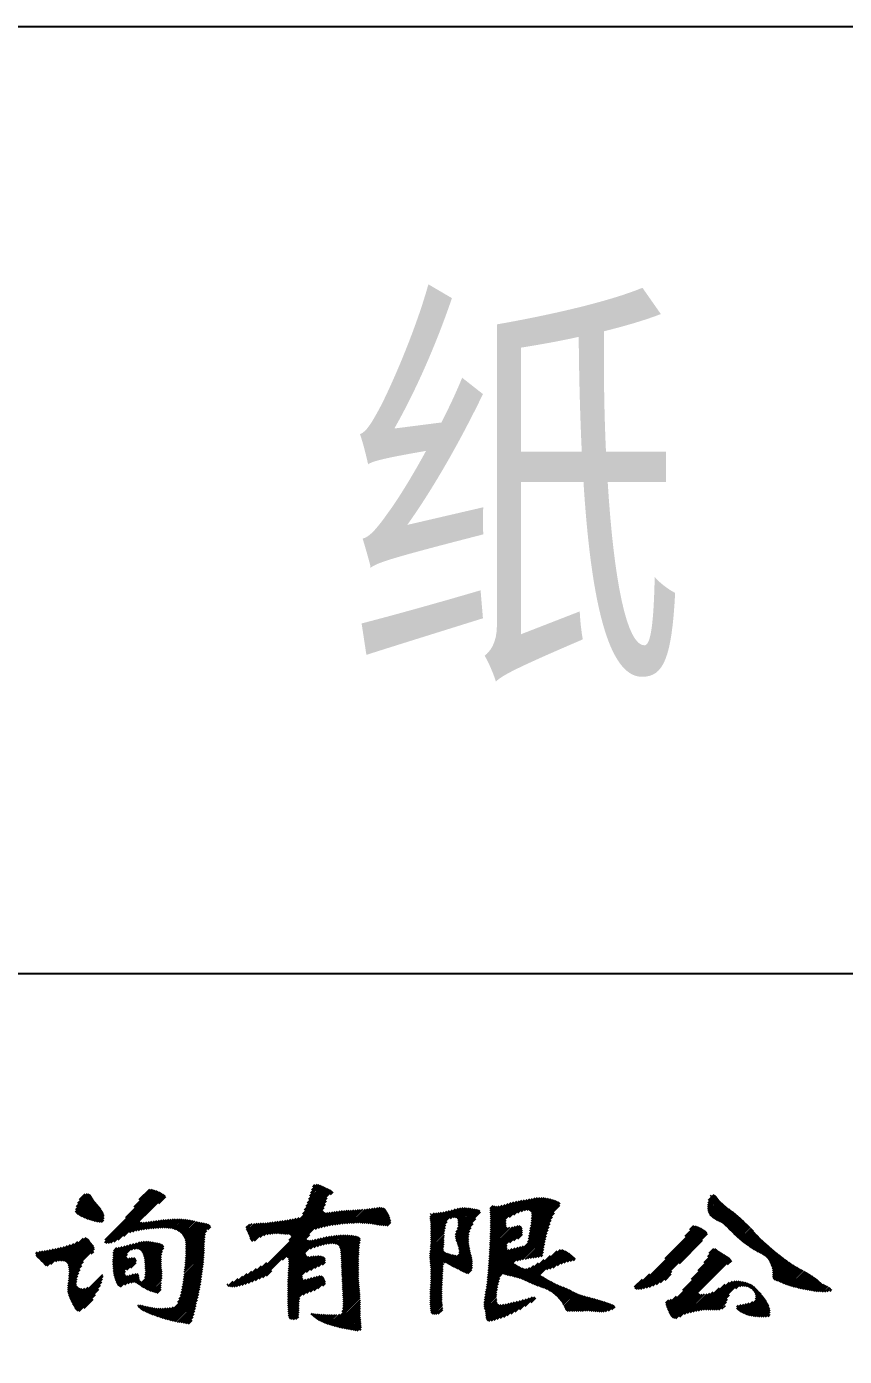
# Model space of a CAD drawing. Extents: x -144902 to 588294, y -160863 to 65494.
# Drawn here: x -59256 to -57533, y 42156 to 44960 of the extents above; entities that cross this region are included whole.
import ezdxf

# ---------------------------------------------------------------- set-up
doc = ezdxf.new("R2010")
doc.units = 0
doc.header["$LTSCALE"] = 100
doc.layers.add('DQ', color=7, linetype='CONTINUOUS')
doc.layers.add('TAB', color=7, linetype='CONTINUOUS')
doc.styles.get("Standard").update_dxf_attribs({"font": 'tssdeng.shx', "width": 0.7, "bigfont": 'tssdchn.shx'})

msp = doc.modelspace()

# ---------------------------------------------------------------- linework, layer by layer
at = {"layer": 'DQ'}
for p, q in [((-59091.863, 42395.934), (-58982.266, 42505.53)), ((-59090.819, 42401.492), (-58985.526, 42506.786)), ((-59088.499, 42394.783), (-58979.1, 42504.181)), ((-59084.161, 42394.606), (-58975.986, 42502.781)), ((-59047.703, 42449.123), (-58988.921, 42507.905)), ((-59029.8, 42471.541), (-58992.577, 42508.764)), ((-59019.005, 42486.85), (-58996.957, 42508.898)), ((-58712.564, 42414.054), (-58618.158, 42508.46)), ((-58708.287, 42413.816), (-58615.139, 42506.964)), ((-58703.877, 42413.712), (-58612.211, 42505.377)), ((-58674.627, 42456.505), (-58621.179, 42509.953)), ((-58670.866, 42464.781), (-58624.201, 42511.447)), ((-58667.602, 42472.56), (-58627.222, 42512.94)), ((-58664.647, 42480.03), (-58630.244, 42514.433)), ((-58661.95, 42487.241), (-58633.25, 42515.942)), ((-58659.463, 42494.243), (-58636.397, 42517.309)), ((-58657.257, 42500.964), (-58639.813, 42518.408)), ((-58655.48, 42507.256), (-58643.703, 42519.032)), ((-58653.554, 42513.697), (-58649.117, 42518.133)), ((-58615.885, 42497.189), (-58610.213, 42502.86)), ((-59153.093, 42461.116), (-59119.686, 42494.523)), ((-59152.981, 42465.743), (-59121.479, 42497.245)), ((-59151.576, 42458.118), (-59118.124, 42491.571)), ((-59151.197, 42472.042), (-59124.299, 42498.939)), ((-59149.234, 42455.946), (-59116.358, 42488.822)), ((-59148.646, 42479.107), (-59128.228, 42499.525)), ((-59146.418, 42454.247), (-59114.461, 42486.204)), ((-59145.1, 42487.168), (-59133.271, 42498.997)), ((-59143.504, 42452.646), (-59112.501, 42483.649)), ((-59140.533, 42451.102), (-59110.498, 42481.137)), ((-59137.502, 42449.619), (-59108.469, 42478.652)), ((-59134.36, 42448.246), (-59106.414, 42476.192)), ((-59078.881, 42395.372), (-58972.923, 42501.329)), ((-59072.288, 42397.449), (-58969.967, 42499.771)), ((-59063.674, 42401.549), (-58967.181, 42498.042)), ((-59051.235, 42409.473), (-58964.695, 42496.013)), ((-58978.079, 42478.114), (-58962.989, 42493.204)), ((-58702.847, 42401.197), (-58626.886, 42477.158)), ((-58700.534, 42412.539), (-58622.75, 42490.323)), ((-58699.132, 42409.427), (-58624.765, 42483.794)), ((-58279.638, 42467.742), (-58273.479, 42473.901)), ((-58279.341, 42413.862), (-58207.042, 42486.161)), ((-58279.199, 42418.519), (-58212.552, 42485.166)), ((-58279.081, 42423.152), (-58218.065, 42484.168)), ((-58278.972, 42427.775), (-58223.702, 42483.045)), ((-58278.902, 42450.42), (-58254.474, 42474.848)), ((-58278.891, 42432.372), (-58229.491, 42481.771)), ((-58278.821, 42436.956), (-58235.476, 42480.301)), ((-58278.778, 42441.514), (-58241.699, 42478.592)), ((-58278.755, 42446.051), (-58248.182, 42476.625)), ((-58238.921, 42449.768), (-58201.512, 42487.176)), ((-58229.891, 42454.282), (-58195.958, 42488.216)), ((-58221.002, 42458.657), (-58190.384, 42489.275)), ((-58213.281, 42461.863), (-58184.693, 42490.451)), ((-58206.95, 42463.68), (-58179.52, 42491.11)), ((-58201.7, 42464.415), (-58174.729, 42491.386)), ((-58197.954, 42409.469), (-58132.813, 42474.61)), ((-58197.497, 42464.103), (-58170.183, 42491.417)), ((-58196.904, 42415.034), (-58131.826, 42480.113)), ((-58195.9, 42420.553), (-58134.26, 42482.193)), ((-58194.961, 42426.007), (-58137.373, 42483.595)), ((-58194.6, 42462.486), (-58165.902, 42491.183)), ((-58194.099, 42431.383), (-58140.666, 42484.816)), ((-58193.318, 42436.679), (-58144.06, 42485.937)), ((-58192.712, 42459.859), (-58161.929, 42490.641)), ((-58192.673, 42441.839), (-58147.515, 42486.996)), ((-58192.145, 42446.882), (-58150.962, 42488.064)), ((-58191.898, 42456.158), (-58158.13, 42489.926)), ((-58191.821, 42451.72), (-58154.486, 42489.056)), ((-57820.862, 42470.53), (-57800.619, 42490.773)), ((-57820.834, 42475.073), (-57802.363, 42493.544)), ((-57820.603, 42466.274), (-57798.745, 42488.133)), ((-57820.383, 42480.038), (-57804.529, 42495.892)), ((-57820.06, 42462.302), (-57796.594, 42485.768)), ((-57819.171, 42485.765), (-57807.523, 42497.413)), ((-57819.103, 42458.745), (-57794.32, 42483.528)), ((-57817.594, 42455.739), (-57791.971, 42481.362)), ((-57815.63, 42453.188), (-57789.594, 42479.225)), ((-57815.397, 42494.054), (-57813.106, 42496.344)), ((-57813.364, 42450.94), (-57787.224, 42477.08)), ((-57810.937, 42448.852), (-57784.819, 42474.97)), ((-59131.153, 42446.938), (-59104.333, 42473.758)), ((-59127.883, 42445.693), (-59102.275, 42471.301)), ((-59124.569, 42444.492), (-59100.306, 42468.756)), ((-59121.2, 42443.347), (-59098.454, 42466.093)), ((-59117.787, 42442.245), (-59096.743, 42463.289)), ((-59114.262, 42441.255), (-59095.203, 42460.314)), ((-59110.664, 42440.339), (-59093.925, 42457.077)), ((-59106.981, 42439.507), (-59093.008, 42453.48)), ((-59103.124, 42438.849), (-59092.808, 42449.166)), ((-58961.491, 42426.981), (-58942.545, 42445.927)), ((-58957.214, 42426.744), (-58937.99, 42445.968)), ((-58953.178, 42426.265), (-58933.528, 42445.915)), ((-58788.873, 42310.656), (-58629.523, 42470.007)), ((-58781.566, 42313.448), (-58631.203, 42463.812)), ((-58774.086, 42316.414), (-58629.742, 42460.758)), ((-58766.577, 42319.408), (-58626.355, 42459.63)), ((-58758.951, 42322.519), (-58621.757, 42459.714)), ((-58725.184, 42414.978), (-58693.952, 42446.21)), ((-58720.948, 42414.699), (-58688.256, 42447.392)), ((-58717.286, 42359.67), (-58616.461, 42460.495)), ((-58716.766, 42414.366), (-58682.212, 42448.921)), ((-58647.816, 42424.625), (-58611.263, 42461.178)), ((-58641.475, 42426.451), (-58606.107, 42461.82)), ((-58635.537, 42427.875), (-58601.018, 42462.394)), ((-58629.699, 42429.198), (-58596.014, 42462.883)), ((-58623.858, 42430.524), (-58591.045, 42463.337)), ((-58618.168, 42431.7), (-58586.136, 42463.731)), ((-58612.64, 42432.712), (-58581.274, 42464.079)), ((-58607.224, 42433.613), (-58576.455, 42464.383)), ((-58601.938, 42434.385), (-58571.703, 42464.62)), ((-58596.749, 42435.06), (-58566.965, 42464.843)), ((-58591.654, 42435.639), (-58562.173, 42465.12)), ((-58586.646, 42436.132), (-58557.353, 42465.426)), ((-58581.719, 42436.545), (-58552.487, 42465.777)), ((-58576.886, 42436.863), (-58547.576, 42466.173)), ((-58572.116, 42437.119), (-58542.616, 42466.619)), ((-58567.431, 42437.289), (-58537.586, 42467.133)), ((-58562.817, 42437.388), (-58532.471, 42467.735)), ((-58558.263, 42437.428), (-58527.176, 42468.514)), ((-58553.791, 42437.385), (-58521.797, 42469.378)), ((-58549.392, 42437.269), (-58516.532, 42470.129)), ((-58545.084, 42437.062), (-58511.557, 42470.589)), ((-58540.844, 42436.788), (-58507.384, 42470.247)), ((-58536.675, 42436.442), (-58503.836, 42469.281)), ((-58532.596, 42436.006), (-58500.937, 42467.665)), ((-58528.577, 42435.51), (-58498.858, 42465.23)), ((-58524.633, 42434.94), (-58497.086, 42462.486)), ((-58520.75, 42434.308), (-58495.48, 42459.578)), ((-58516.874, 42433.669), (-58493.969, 42456.574)), ((-58512.959, 42433.069), (-58492.53, 42453.499)), ((-58508.982, 42432.531), (-58491.207, 42450.306)), ((-58504.929, 42432.07), (-58490.066, 42446.933)), ((-58406.215, 42449.519), (-58397.041, 42458.693)), ((-58405.831, 42445.388), (-58392.153, 42459.066)), ((-58405.328, 42441.376), (-58387.328, 42459.376)), ((-58405.246, 42455.003), (-58403.285, 42456.964)), ((-58404.947, 42437.243), (-58382.209, 42459.98)), ((-58404.746, 42432.929), (-58376.823, 42460.852)), ((-58404.609, 42428.551), (-58371.119, 42462.041)), ((-58404.53, 42424.115), (-58365.117, 42463.528)), ((-58404.492, 42419.639), (-58358.794, 42465.337)), ((-58404.488, 42410.613), (-58346.637, 42468.464)), ((-58404.476, 42415.14), (-58352.549, 42467.067)), ((-58363.446, 42447.141), (-58341.136, 42469.451)), ((-58357.174, 42448.897), (-58336.164, 42469.907)), ((-58352.52, 42408.404), (-58300.041, 42460.883)), ((-58352.463, 42449.094), (-58331.706, 42469.851)), ((-58352.415, 42413.025), (-58301.073, 42464.366)), ((-58352.035, 42404.374), (-58309.858, 42446.552)), ((-58351.412, 42418.541), (-58304.119, 42465.835)), ((-58349.322, 42447.72), (-58327.464, 42469.578)), ((-58348.569, 42425.9), (-58307.66, 42466.808)), ((-58347.464, 42445.064), (-58323.343, 42469.185)), ((-58347.225, 42431.758), (-58311.474, 42467.509)), ((-58346.746, 42441.267), (-58319.323, 42468.69)), ((-58346.705, 42436.793), (-58315.367, 42468.131)), ((-58279.454, 42463.411), (-58269.425, 42473.44)), ((-58279.27, 42459.081), (-58265.422, 42472.929)), ((-58279.086, 42454.75), (-58260.429, 42473.406)), ((-58200.477, 42397.917), (-58147.986, 42450.408)), ((-58199.122, 42403.787), (-58144.182, 42458.727)), ((-57808.281, 42446.993), (-57782.381, 42472.893)), ((-57805.521, 42445.239), (-57779.893, 42470.866)), ((-57802.652, 42443.593), (-57777.37, 42468.875)), ((-57799.666, 42442.064), (-57774.791, 42466.939)), ((-57796.587, 42440.628), (-57772.177, 42465.039)), ((-57793.512, 42439.189), (-57769.541, 42463.16)), ((-57790.741, 42437.445), (-57766.961, 42461.225)), ((-57788.15, 42435.521), (-57764.451, 42459.22)), ((-57785.692, 42433.465), (-57761.977, 42457.179)), ((-57783.329, 42431.313), (-57759.537, 42455.105)), ((-57781.052, 42429.074), (-57757.114, 42453.013)), ((-57778.796, 42426.816), (-57754.722, 42450.89)), ((-57776.547, 42424.55), (-57752.345, 42448.753)), ((-57774.281, 42422.302), (-57749.974, 42446.609)), ((-59098.359, 42439.099), (-59093.78, 42443.679)), ((-59039.225, 42416.968), (-59016.548, 42439.645)), ((-59032.638, 42419.041), (-59012.585, 42439.094)), ((-59026.623, 42420.541), (-59008.028, 42439.135)), ((-59020.937, 42421.712), (-59003.084, 42439.565)), ((-59015.365, 42422.769), (-58997.75, 42440.385)), ((-59009.931, 42423.689), (-58992.346, 42441.273)), ((-59004.629, 42424.476), (-58987.022, 42442.083)), ((-58999.488, 42425.103), (-58981.764, 42442.827)), ((-58994.447, 42425.628), (-58976.598, 42443.477)), ((-58989.507, 42426.054), (-58971.49, 42444.071)), ((-58984.665, 42426.381), (-58966.474, 42444.572)), ((-58979.897, 42426.634), (-58961.532, 42444.999)), ((-58975.202, 42426.815), (-58956.659, 42445.358)), ((-58970.565, 42426.936), (-58951.881, 42445.62)), ((-58965.997, 42426.99), (-58947.179, 42445.808)), ((-58949.359, 42425.569), (-58929.122, 42445.806)), ((-58945.795, 42424.619), (-58924.804, 42445.61)), ((-58942.451, 42423.448), (-58920.582, 42445.317)), ((-58939.34, 42422.044), (-58916.489, 42444.895)), ((-58936.431, 42420.438), (-58912.531, 42444.339)), ((-58933.755, 42418.599), (-58908.746, 42443.609)), ((-58931.275, 42416.564), (-58905.157, 42442.682)), ((-58928.977, 42414.348), (-58901.621, 42441.704)), ((-58926.932, 42411.878), (-58898.027, 42440.783)), ((-58925.126, 42409.17), (-58894.374, 42439.922)), ((-58923.573, 42406.208), (-58890.652, 42439.129)), ((-58922.338, 42402.928), (-58886.817, 42438.449)), ((-58921.383, 42399.368), (-58882.988, 42437.763)), ((-58920.806, 42395.431), (-58879.299, 42436.938)), ((-58920.793, 42377.385), (-58876.398, 42421.78)), ((-58920.666, 42382.026), (-58869.75, 42432.943)), ((-58920.59, 42386.617), (-58872.543, 42434.664)), ((-58920.569, 42391.153), (-58875.787, 42435.935)), ((-58874.597, 42423.581), (-58868.266, 42429.912)), ((-58793.864, 42427.563), (-58786.25, 42435.177)), ((-58793.008, 42423.904), (-58780.843, 42436.07)), ((-58791.668, 42420.73), (-58775.799, 42436.598)), ((-58790.186, 42417.697), (-58770.927, 42436.956)), ((-58788.764, 42414.604), (-58766.166, 42437.202)), ((-58787.461, 42411.393), (-58761.482, 42437.372)), ((-58786.246, 42408.093), (-58756.743, 42437.596)), ((-58785.092, 42404.732), (-58751.842, 42437.982)), ((-58783.799, 42401.51), (-58746.855, 42438.454)), ((-58781.907, 42398.888), (-58741.789, 42439.006)), ((-58776.458, 42399.822), (-58736.671, 42439.609)), ((-58764.465, 42407.3), (-58731.502, 42440.263)), ((-58756.396, 42410.855), (-58726.286, 42440.965)), ((-58749.842, 42412.893), (-58721.05, 42441.685)), ((-58744.106, 42414.115), (-58715.775, 42442.446)), ((-58738.901, 42414.805), (-58710.416, 42443.29)), ((-58734.059, 42415.132), (-58704.987, 42444.204)), ((-58729.522, 42415.154), (-58699.511, 42445.165)), ((-58500.758, 42431.726), (-58489.172, 42443.312)), ((-58496.337, 42431.632), (-58488.699, 42439.27)), ((-58404.848, 42392.194), (-58374.887, 42422.155)), ((-58404.693, 42396.864), (-58373.945, 42427.612)), ((-58404.584, 42401.488), (-58372.664, 42433.408)), ((-58404.519, 42406.067), (-58370.219, 42440.368)), ((-58351.18, 42400.715), (-58315.409, 42436.486)), ((-58350.051, 42397.329), (-58319.847, 42427.533)), ((-58348.76, 42394.105), (-58322.359, 42420.506)), ((-58287.357, 42302.008), (-58153.239, 42436.125)), ((-58286.674, 42307.206), (-58150.842, 42443.037)), ((-58282.114, 42356.913), (-58212.012, 42427.015)), ((-58281.788, 42361.753), (-58213.255, 42430.286)), ((-58281.47, 42366.586), (-58216.015, 42432.041)), ((-58281.195, 42371.376), (-58220.412, 42432.159)), ((-58280.95, 42376.136), (-58226.096, 42430.989)), ((-58280.707, 42380.893), (-58232.12, 42429.48)), ((-58280.47, 42385.645), (-58237.821, 42428.293)), ((-58280.25, 42390.38), (-58242.976, 42427.654)), ((-58280.038, 42395.107), (-58245.206, 42429.938)), ((-58279.84, 42399.819), (-58245.516, 42434.143)), ((-58279.66, 42404.514), (-58245.516, 42438.658)), ((-58279.491, 42409.198), (-58245.516, 42443.173)), ((-58238.065, 42396.447), (-58211.53, 42422.982)), ((-58229.673, 42400.324), (-58211.365, 42418.632)), ((-58229.479, 42355.371), (-58155.434, 42429.416)), ((-58222.58, 42357.754), (-58157.427, 42422.908)), ((-57970.968, 42297.851), (-57839.56, 42429.258)), ((-57966.766, 42297.537), (-57836.507, 42427.796)), ((-57961.831, 42297.957), (-57833.53, 42426.258)), ((-57956.356, 42298.918), (-57830.638, 42424.636)), ((-57950.426, 42300.333), (-57827.893, 42422.866)), ((-57944.029, 42302.215), (-57825.384, 42420.861)), ((-57936.982, 42304.748), (-57823.222, 42418.508)), ((-57911.019, 42362.314), (-57842.766, 42430.567)), ((-57868.544, 42409.303), (-57846.229, 42431.619)), ((-57858.775, 42423.587), (-57850.536, 42431.827)), ((-57772.014, 42420.054), (-57747.625, 42444.443)), ((-57769.729, 42417.824), (-57745.294, 42442.259)), ((-57767.432, 42415.607), (-57742.944, 42440.094)), ((-57765.123, 42413.4), (-57740.605, 42437.919)), ((-57762.81, 42411.199), (-57738.284, 42435.725)), ((-57760.465, 42409.03), (-57735.974, 42433.52)), ((-57758.114, 42406.865), (-57733.692, 42431.288)), ((-57755.734, 42404.73), (-57731.431, 42429.034)), ((-57753.331, 42402.619), (-57729.198, 42426.752)), ((-57750.908, 42400.528), (-57727.03, 42424.406)), ((-57748.448, 42398.473), (-57724.911, 42422.009)), ((-57745.943, 42396.463), (-57722.884, 42419.521)), ((-59205.323, 42350.194), (-59163.835, 42391.682)), ((-59194.986, 42356.017), (-59156.794, 42394.209)), ((-59189.102, 42357.386), (-59148.279, 42398.209)), ((-59184.289, 42357.684), (-59136.854, 42405.119)), ((-59179.833, 42357.625), (-59131.034, 42406.424)), ((-59176.093, 42356.85), (-59127.819, 42405.125)), ((-59173.071, 42355.358), (-59125.505, 42402.924)), ((-59170.7, 42353.214), (-59123.542, 42400.372)), ((-59169.058, 42350.342), (-59121.522, 42397.878)), ((-59168.04, 42346.845), (-59119.461, 42395.424)), ((-59167.411, 42342.959), (-59117.41, 42392.961)), ((-59167.074, 42338.781), (-59115.545, 42390.31)), ((-59074.51, 42354.595), (-59036.738, 42392.367)), ((-59074.476, 42359.144), (-59042.829, 42390.79)), ((-59074.461, 42350.13), (-59030.542, 42394.049)), ((-59074.316, 42345.759), (-59024.225, 42395.85)), ((-59035.162, 42380.399), (-59018.083, 42397.478)), ((-59028.836, 42382.21), (-59012.635, 42398.411)), ((-59024.018, 42382.513), (-59007.69, 42398.842)), ((-59020.136, 42381.88), (-59003.101, 42398.916)), ((-59017.077, 42380.425), (-58998.781, 42398.721)), ((-59014.597, 42378.39), (-58994.649, 42398.338)), ((-59012.647, 42375.826), (-58990.651, 42397.822)), ((-59011.108, 42372.849), (-58986.759, 42397.198)), ((-59009.865, 42369.578), (-58982.963, 42396.48)), ((-59008.902, 42366.026), (-58979.27, 42395.659)), ((-59008.138, 42362.275), (-58975.733, 42394.68)), ((-59007.533, 42358.365), (-58972.472, 42393.427)), ((-59007.06, 42354.324), (-58969.641, 42391.743)), ((-58922.178, 42353.426), (-58881.287, 42394.317)), ((-58921.813, 42358.306), (-58881.096, 42399.023)), ((-58921.48, 42363.153), (-58880.8, 42403.833)), ((-58921.204, 42367.944), (-58880.26, 42408.888)), ((-58920.977, 42372.686), (-58879.138, 42414.525)), ((-58707.361, 42365.08), (-58659.359, 42413.082)), ((-58704.434, 42363.492), (-58665.371, 42402.555)), ((-58704.357, 42340.995), (-58640.953, 42404.4)), ((-58704.103, 42345.764), (-58646.702, 42403.165)), ((-58703.884, 42350.498), (-58652.256, 42402.126)), ((-58703.746, 42359.666), (-58661.987, 42401.425)), ((-58703.73, 42355.167), (-58657.454, 42401.443)), ((-58658.292, 42382.545), (-58635.057, 42405.781)), ((-58650.626, 42385.697), (-58629.028, 42407.295)), ((-58643.727, 42388.081), (-58623.26, 42408.549)), ((-58637.252, 42390.042), (-58617.737, 42409.556)), ((-58631.202, 42391.577), (-58612.408, 42410.371)), ((-58625.568, 42392.696), (-58607.259, 42411.005)), ((-58620.299, 42393.45), (-58602.242, 42411.508)), ((-58615.34, 42393.895), (-58597.366, 42411.869)), ((-58610.688, 42394.032), (-58592.617, 42412.103)), ((-58606.474, 42393.732), (-58587.965, 42412.24)), ((-58602.93, 42392.761), (-58583.44, 42412.25)), ((-58600.049, 42391.127), (-58579, 42412.175)), ((-58597.825, 42388.836), (-58574.677, 42411.984)), ((-58596.197, 42385.949), (-58570.517, 42411.629)), ((-58595.132, 42382.499), (-58566.533, 42411.098)), ((-58594.331, 42378.786), (-58562.77, 42410.347)), ((-58594.049, 42374.553), (-58559.294, 42409.308)), ((-58593.808, 42370.28), (-58556.238, 42407.849)), ((-58593.607, 42365.965), (-58553.81, 42405.762)), ((-58593.397, 42361.661), (-58552.484, 42402.574)), ((-58593.207, 42357.336), (-58553.705, 42396.838)), ((-58593.014, 42353.015), (-58554.597, 42391.431)), ((-58406.757, 42367.711), (-58376.29, 42398.178)), ((-58406.592, 42363.362), (-58376.44, 42393.513)), ((-58406.531, 42372.452), (-58376.239, 42402.744)), ((-58406.071, 42377.427), (-58376.208, 42407.29)), ((-58405.473, 42382.54), (-58376, 42412.012)), ((-58405.079, 42387.449), (-58375.566, 42416.962)), ((-58366.026, 42349.751), (-58323.906, 42391.871)), ((-58347.483, 42390.867), (-58323.809, 42414.542)), ((-58346.385, 42387.451), (-58324.53, 42409.305)), ((-58345.505, 42383.816), (-58324.757, 42404.564)), ((-58344.956, 42379.851), (-58324.662, 42400.145)), ((-58344.891, 42375.401), (-58324.353, 42395.939)), ((-58282.466, 42352.046), (-58243.688, 42390.824)), ((-58221.555, 42403.927), (-58211.715, 42413.768)), ((-58216.793, 42359.027), (-58159.176, 42416.644)), ((-58211.153, 42360.153), (-58160.749, 42410.556)), ((-58205.445, 42361.345), (-58162.176, 42404.614)), ((-58199.887, 42362.389), (-58163.467, 42398.809)), ((-58194.464, 42363.297), (-58164.619, 42393.142)), ((-57929.309, 42307.906), (-57821.907, 42415.308)), ((-57880.44, 42352.26), (-57831.895, 42400.805)), ((-57743.396, 42394.495), (-57720.821, 42417.07)), ((-57740.807, 42392.569), (-57718.704, 42414.672)), ((-57738.187, 42390.674), (-57716.541, 42412.32)), ((-57735.511, 42388.836), (-57714.338, 42410.009)), ((-57732.809, 42387.023), (-57712.109, 42407.723)), ((-57730.072, 42385.245), (-57709.846, 42405.471)), ((-57727.308, 42383.495), (-57707.554, 42403.248)), ((-57724.499, 42381.789), (-57705.237, 42401.051)), ((-57721.661, 42380.112), (-57702.895, 42398.878)), ((-57718.793, 42378.466), (-57700.541, 42396.717)), ((-57715.885, 42376.858), (-57698.167, 42394.576)), ((-57712.98, 42375.249), (-57695.774, 42392.455)), ((-57710.086, 42373.628), (-57693.364, 42390.35)), ((-59236.827, 42372.867), (-59233.342, 42376.352)), ((-59236.474, 42368.705), (-59227.464, 42377.715)), ((-59234.636, 42366.029), (-59222.313, 42378.352)), ((-59232.45, 42363.7), (-59216.913, 42379.237)), ((-59230.097, 42361.539), (-59211.379, 42380.257)), ((-59227.73, 42359.39), (-59205.758, 42381.363)), ((-59225.446, 42357.16), (-59200.087, 42382.519)), ((-59223.252, 42354.84), (-59194.355, 42383.736)), ((-59221.161, 42352.415), (-59188.572, 42385.004)), ((-59219.012, 42350.05), (-59182.698, 42386.363)), ((-59216.568, 42347.979), (-59176.612, 42387.935)), ((-59213.207, 42346.825), (-59170.369, 42389.664)), ((-59167.046, 42329.78), (-59113.251, 42383.575)), ((-59166.979, 42334.361), (-59114.057, 42387.284)), ((-59120.195, 42372.116), (-59114.956, 42377.356)), ((-59074.366, 42363.768), (-59048.874, 42389.26)), ((-59074.145, 42368.504), (-59054.818, 42387.831)), ((-59074.048, 42341.513), (-59043.636, 42371.925)), ((-59073.731, 42373.433), (-59060.654, 42386.51)), ((-59073.656, 42337.39), (-59044.911, 42366.135)), ((-59073.155, 42333.376), (-59043.046, 42363.485)), ((-59072.799, 42378.879), (-59066.096, 42385.582)), ((-59072.51, 42329.507), (-59038.473, 42363.544)), ((-59071.731, 42325.771), (-59032.979, 42364.523)), ((-59070.814, 42322.173), (-59028.647, 42364.34)), ((-59069.771, 42318.702), (-59026.042, 42362.43)), ((-59006.7, 42350.169), (-58967.561, 42389.308)), ((-59006.458, 42345.896), (-58967.469, 42384.885)), ((-59006.416, 42327.88), (-58972.231, 42362.064)), ((-59006.287, 42341.552), (-58970.044, 42377.796)), ((-59006.219, 42332.591), (-58971.87, 42366.94)), ((-59006.205, 42337.12), (-58971.212, 42372.113)), ((-58925.332, 42323.183), (-58882.312, 42366.203)), ((-58924.705, 42328.325), (-58881.951, 42371.079)), ((-58924.106, 42333.439), (-58881.669, 42375.876)), ((-58923.574, 42338.486), (-58881.475, 42380.585)), ((-58923.05, 42343.525), (-58881.399, 42385.176)), ((-58922.598, 42348.491), (-58881.36, 42389.729)), ((-58705.925, 42298.795), (-58636.413, 42368.307)), ((-58705.895, 42303.34), (-58640.718, 42368.517)), ((-58705.832, 42307.917), (-58645.403, 42368.347)), ((-58705.741, 42312.523), (-58650.353, 42367.911)), ((-58705.635, 42317.144), (-58655.493, 42367.286)), ((-58705.482, 42321.812), (-58660.804, 42366.489)), ((-58705.293, 42326.515), (-58664.511, 42367.298)), ((-58705.03, 42331.293), (-58666.686, 42369.637)), ((-58704.679, 42336.159), (-58667.995, 42372.843)), ((-58666.307, 42333.898), (-58632.677, 42367.529)), ((-58657.687, 42338.003), (-58629.617, 42366.073)), ((-58649.322, 42341.854), (-58627.575, 42363.601)), ((-58592.834, 42348.68), (-58555.034, 42386.48)), ((-58592.658, 42344.341), (-58555.351, 42381.648)), ((-58592.468, 42340.016), (-58555.608, 42376.876)), ((-58592.265, 42335.704), (-58555.812, 42372.158)), ((-58592.062, 42331.393), (-58556.008, 42367.447)), ((-58591.859, 42327.081), (-58556.155, 42362.785)), ((-58406.291, 42359.148), (-58377.041, 42388.398)), ((-58405.888, 42355.036), (-58377.575, 42383.349)), ((-58405.454, 42350.955), (-58377.015, 42379.395)), ((-58405.134, 42346.76), (-58375.277, 42376.618)), ((-58404.904, 42342.476), (-58372.334, 42375.046)), ((-58404.72, 42338.145), (-58369.039, 42373.827)), ((-58404.589, 42333.761), (-58365.609, 42372.742)), ((-58404.51, 42329.326), (-58362.13, 42371.706)), ((-58375.838, 42353.483), (-58358.592, 42370.729)), ((-58371.763, 42353.043), (-58354.933, 42369.873)), ((-58368.919, 42351.372), (-58350.96, 42369.332)), ((-58363.101, 42348.162), (-58323.331, 42387.931)), ((-58360.155, 42346.593), (-58322.658, 42384.09)), ((-58357.197, 42345.036), (-58321.9, 42380.332)), ((-58354.216, 42343.502), (-58321.058, 42376.66)), ((-58351.228, 42341.975), (-58320.153, 42373.051)), ((-58348.231, 42340.458), (-58319.199, 42369.489)), ((-58345.23, 42338.944), (-58318.278, 42365.896)), ((-58342.229, 42337.43), (-58317.514, 42362.145)), ((-58286.056, 42312.338), (-58209.455, 42388.939)), ((-58285.492, 42317.416), (-58215.058, 42387.85)), ((-58284.963, 42322.461), (-58220.891, 42386.533)), ((-58284.486, 42327.452), (-58226.949, 42384.989)), ((-58284.034, 42332.419), (-58233.201, 42383.252)), ((-58283.609, 42337.359), (-58239.618, 42381.35)), ((-58283.217, 42342.266), (-58243.523, 42381.96)), ((-58282.835, 42347.162), (-58244.006, 42385.991)), ((-58205.475, 42316.169), (-58152.692, 42368.951)), ((-58202.573, 42314.555), (-58138.603, 42378.526)), ((-58199.641, 42312.973), (-58131.06, 42381.554)), ((-58196.551, 42311.548), (-58126.718, 42381.382)), ((-58193.385, 42310.199), (-58123.38, 42380.205)), ((-58189.198, 42364.048), (-58165.673, 42387.574)), ((-58184.048, 42364.683), (-58166.626, 42382.106)), ((-58178.758, 42365.459), (-58167.489, 42376.728)), ((-58172.839, 42366.864), (-58168.99, 42370.713)), ((-58160.02, 42339.049), (-58120.345, 42378.725)), ((-58153.586, 42340.969), (-58117.458, 42377.098)), ((-58147.072, 42342.968), (-58114.682, 42375.359)), ((-58137.495, 42348.031), (-58111.964, 42373.562)), ((-58130.06, 42350.951), (-58109.336, 42371.675)), ((-58123.282, 42353.214), (-58106.776, 42369.72)), ((-58116.692, 42355.289), (-58104.317, 42367.664)), ((-58110.594, 42356.873), (-58102.019, 42365.447)), ((-58105.006, 42357.946), (-58100.109, 42362.843)), ((-57906.421, 42258.559), (-57790.663, 42374.316)), ((-57905.161, 42255.304), (-57787.873, 42372.592)), ((-57903.857, 42252.093), (-57785.09, 42370.86)), ((-57902.52, 42248.915), (-57782.323, 42369.112)), ((-57901.071, 42245.849), (-57779.578, 42367.343)), ((-57899.432, 42242.974), (-57776.901, 42365.505)), ((-57897.538, 42240.353), (-57774.321, 42363.57)), ((-57873.909, 42295.585), (-57793.428, 42376.066)), ((-57854.98, 42319.029), (-57796.183, 42377.826)), ((-57841.361, 42337.163), (-57798.898, 42379.626)), ((-57828.669, 42354.37), (-57801.506, 42381.532)), ((-57820.892, 42366.661), (-57804.277, 42383.276)), ((-57818.052, 42374.015), (-57808.328, 42383.74)), ((-57707.213, 42371.986), (-57690.937, 42388.262)), ((-57704.378, 42370.307), (-57688.506, 42386.179)), ((-57701.598, 42368.572), (-57686.059, 42384.111)), ((-57698.896, 42366.76), (-57683.598, 42382.057)), ((-57696.343, 42364.798), (-57681.124, 42380.017)), ((-57694.163, 42362.463), (-57678.645, 42377.98)), ((-57692.339, 42359.773), (-57676.149, 42375.962)), ((-57690.742, 42356.854), (-57673.651, 42373.946)), ((-57689.298, 42353.784), (-57671.139, 42371.943)), ((-57687.972, 42350.595), (-57668.614, 42369.953)), ((-57686.758, 42347.294), (-57666.08, 42367.972)), ((-57685.624, 42343.914), (-57663.547, 42365.99)), ((-57684.621, 42340.402), (-57660.993, 42364.03)), ((-57683.916, 42336.592), (-57658.418, 42362.09)), ((-59168.121, 42315.161), (-59143.918, 42339.363)), ((-59167.537, 42320.26), (-59140.396, 42347.401)), ((-59167.206, 42325.105), (-59136.227, 42356.084)), ((-59068.63, 42315.328), (-59048.019, 42335.938)), ((-59045.074, 42338.884), (-59024.959, 42358.999)), ((-59036.899, 42342.544), (-59025.514, 42353.929)), ((-59018.657, 42306.609), (-58972.485, 42352.781)), ((-59016.01, 42304.742), (-58972.366, 42348.386)), ((-59013.289, 42302.947), (-58972.009, 42344.227)), ((-59010.493, 42301.229), (-58971.469, 42340.253)), ((-59007.629, 42299.578), (-58970.956, 42336.251)), ((-59007.066, 42322.715), (-58972.413, 42357.368)), ((-58930.728, 42290.7), (-58885.696, 42335.732)), ((-58929.504, 42296.438), (-58885.016, 42340.926)), ((-58928.459, 42301.998), (-58884.38, 42346.076)), ((-58927.557, 42307.414), (-58883.779, 42351.193)), ((-58926.753, 42312.734), (-58883.229, 42356.257)), ((-58926.018, 42317.983), (-58882.738, 42361.262)), ((-58814.057, 42303.532), (-58781.646, 42335.942)), ((-58808.44, 42304.634), (-58771.819, 42341.254)), ((-58802.347, 42306.212), (-58761.781, 42346.778)), ((-58795.805, 42308.239), (-58750.02, 42354.024)), ((-58751.131, 42325.825), (-58739.83, 42337.126)), ((-58641.043, 42345.618), (-58626.467, 42360.194)), ((-58632.874, 42349.272), (-58626.414, 42355.732)), ((-58591.656, 42322.77), (-58556.288, 42358.137)), ((-58591.452, 42318.458), (-58556.378, 42353.532)), ((-58591.249, 42314.147), (-58556.461, 42348.934)), ((-58591.046, 42309.835), (-58556.516, 42344.365)), ((-58590.843, 42305.524), (-58556.538, 42339.828)), ((-58590.64, 42301.212), (-58556.558, 42335.294)), ((-58404.74, 42311.037), (-58378.895, 42336.882)), ((-58404.584, 42315.708), (-58378.63, 42341.661)), ((-58404.5, 42320.307), (-58378.282, 42346.525)), ((-58404.476, 42324.845), (-58377.322, 42351.999)), ((-58339.198, 42335.946), (-58316.928, 42358.216)), ((-58336.133, 42334.496), (-58316.616, 42354.014)), ((-58333.009, 42333.106), (-58316.643, 42349.472)), ((-58329.81, 42331.79), (-58317.081, 42344.519)), ((-58326.412, 42330.674), (-58318.07, 42339.016)), ((-58256.289, 42328.561), (-58229.671, 42355.179)), ((-58251.106, 42329.229), (-58228.087, 42352.248)), ((-58247.317, 42328.504), (-58225.431, 42350.389)), ((-58243.632, 42327.674), (-58222.645, 42348.66)), ((-58239.992, 42326.799), (-58219.817, 42346.973)), ((-58236.387, 42325.889), (-58216.916, 42345.36)), ((-58232.801, 42324.96), (-58213.918, 42343.844)), ((-58229.219, 42324.028), (-58210.761, 42342.486)), ((-58225.648, 42323.084), (-58207.253, 42341.479)), ((-58222.116, 42322.101), (-58202.648, 42341.569)), ((-58218.633, 42321.069), (-58196.02, 42343.682)), ((-58215.198, 42319.99), (-58187.552, 42347.636)), ((-58211.842, 42318.831), (-58177.428, 42353.245)), ((-58208.585, 42317.573), (-58165.73, 42360.428)), ((-57920.741, 42311.96), (-57897.016, 42335.684)), ((-57895.291, 42238.086), (-57772.065, 42361.311)), ((-57779.142, 42349.719), (-57770.587, 42358.275)), ((-57684.229, 42327.249), (-57653.224, 42358.255)), ((-57683.974, 42332.019), (-57655.83, 42360.163)), ((-57683.789, 42323.175), (-57650.6, 42356.363)), ((-57682.596, 42319.853), (-57647.973, 42354.476)), ((-57680.294, 42317.641), (-57645.304, 42352.63)), ((-57676.987, 42316.432), (-57642.604, 42350.816)), ((-57673.776, 42315.128), (-57639.879, 42349.026)), ((-57670.605, 42313.786), (-57637.116, 42347.274)), ((-57667.452, 42312.423), (-57634.305, 42345.57)), ((-57664.317, 42311.044), (-57631.433, 42343.928)), ((-57661.154, 42309.692), (-57628.492, 42342.354)), ((-57657.914, 42308.417), (-57625.535, 42340.796)), ((-57654.573, 42307.243), (-57622.591, 42339.225)), ((-57651.185, 42306.117), (-57619.667, 42337.634)), ((-57647.75, 42305.037), (-57616.771, 42336.016)), ((-57644.264, 42304.008), (-57613.882, 42334.39)), ((-59169.71, 42295.513), (-59150.76, 42314.463)), ((-59169.644, 42300.093), (-59149.99, 42319.747)), ((-59169.378, 42304.874), (-59148.649, 42325.603)), ((-59169.318, 42291.39), (-59151.026, 42309.683)), ((-59168.874, 42309.893), (-59146.681, 42332.086)), ((-59168.522, 42287.671), (-59150.32, 42305.873)), ((-59158.807, 42265.783), (-59096.149, 42328.441)), ((-59157.241, 42262.835), (-59095.082, 42324.994)), ((-59155.645, 42259.916), (-59096.217, 42319.344)), ((-59153.982, 42257.064), (-59098.062, 42312.984)), ((-59152.088, 42254.443), (-59100.46, 42306.072)), ((-59067.362, 42312.081), (-59048.821, 42330.622)), ((-59065.911, 42309.017), (-59047.572, 42327.356)), ((-59064.055, 42306.358), (-59043.437, 42326.976)), ((-59061.667, 42304.232), (-59037.611, 42328.288)), ((-59058.311, 42303.073), (-59031.322, 42330.062)), ((-59049.809, 42307.06), (-59025.856, 42331.013)), ((-59042.493, 42309.862), (-59021.654, 42330.7)), ((-59036.413, 42311.427), (-59019.667, 42328.173)), ((-59030.864, 42312.461), (-59018.987, 42324.338)), ((-59026.864, 42311.946), (-59018.704, 42320.106)), ((-59023.853, 42310.443), (-59017.654, 42316.641)), ((-59021.234, 42308.547), (-59014.967, 42314.814)), ((-59004.676, 42298.017), (-58970.703, 42331.989)), ((-59001.606, 42296.572), (-58970.742, 42327.435)), ((-58998.447, 42295.216), (-58971.123, 42322.54)), ((-58995.208, 42293.941), (-58971.857, 42317.291)), ((-58991.929, 42292.705), (-58972.527, 42312.106)), ((-58988.594, 42291.525), (-58972.814, 42307.305)), ((-58967.438, 42235.931), (-58888.78, 42314.588)), ((-58963.97, 42234.884), (-58889.638, 42309.216)), ((-58937.616, 42270.267), (-58887.956, 42319.927)), ((-58934.657, 42277.741), (-58887.171, 42325.226)), ((-58932.399, 42284.513), (-58886.403, 42330.51)), ((-58833.525, 42306.637), (-58832.047, 42308.115)), ((-58831.642, 42304.005), (-58820.836, 42314.812)), ((-58827.883, 42303.25), (-58810.878, 42320.254)), ((-58823.651, 42302.967), (-58801.103, 42325.515)), ((-58819.131, 42302.972), (-58791.415, 42330.688)), ((-58705.956, 42289.735), (-58674.674, 42321.017)), ((-58705.953, 42294.252), (-58674.816, 42325.389)), ((-58705.944, 42285.232), (-58672.673, 42318.503)), ((-58705.936, 42280.725), (-58668.063, 42318.598)), ((-58705.891, 42276.256), (-58661.951, 42320.195)), ((-58705.846, 42271.785), (-58655.563, 42322.069)), ((-58705.783, 42267.334), (-58649.342, 42323.775)), ((-58705.692, 42262.91), (-58643.331, 42325.271)), ((-58705.576, 42258.511), (-58637.704, 42326.383)), ((-58673.508, 42286.065), (-58633.397, 42326.175)), ((-58665.594, 42289.464), (-58630.936, 42324.122)), ((-58658.339, 42292.205), (-58629.184, 42321.359)), ((-58650.739, 42295.289), (-58627.87, 42318.159)), ((-58642.404, 42299.109), (-58626.798, 42314.715)), ((-58631.91, 42305.089), (-58626.647, 42310.352)), ((-58590.436, 42296.901), (-58556.528, 42330.809)), ((-58590.228, 42292.594), (-58556.471, 42326.351)), ((-58589.991, 42288.316), (-58556.343, 42321.964)), ((-58589.784, 42284.009), (-58556.175, 42317.618)), ((-58589.6, 42279.678), (-58555.944, 42313.334)), ((-58589.478, 42275.285), (-58555.636, 42309.127)), ((-58406.292, 42282.396), (-58380.231, 42308.457)), ((-58406.222, 42286.982), (-58380.021, 42313.182)), ((-58406.055, 42291.663), (-58379.772, 42317.946)), ((-58405.767, 42296.465), (-58379.519, 42322.714)), ((-58405.37, 42301.377), (-58379.304, 42327.444)), ((-58404.985, 42306.277), (-58379.114, 42332.148)), ((-58290.998, 42280.307), (-58261.855, 42309.451)), ((-58290.112, 42285.708), (-58260.56, 42315.26)), ((-58289.153, 42291.182), (-58259.141, 42321.194)), ((-58288.172, 42296.678), (-58256.565, 42328.285)), ((-58190.178, 42308.892), (-58172.197, 42326.872)), ((-58186.917, 42307.638), (-58169.472, 42325.083)), ((-58183.641, 42306.399), (-58166.44, 42323.6)), ((-58180.344, 42305.182), (-58163.556, 42321.97)), ((-58177.04, 42303.971), (-58160.764, 42320.247)), ((-58173.699, 42302.797), (-58157.972, 42318.524)), ((-58170.362, 42301.62), (-58155.1, 42316.882)), ((-58167.032, 42300.435), (-58152.189, 42315.278)), ((-58163.798, 42299.154), (-58149.237, 42313.715)), ((-58160.681, 42297.756), (-58146.251, 42312.186)), ((-58157.672, 42296.25), (-58143.233, 42310.689)), ((-58154.752, 42294.655), (-58140.174, 42309.234)), ((-58151.949, 42292.944), (-58137.077, 42307.816)), ((-58149.228, 42291.15), (-58133.96, 42306.418)), ((-57975.307, 42302.541), (-57958.88, 42318.968)), ((-57973.927, 42299.406), (-57943.192, 42330.141)), ((-57911.059, 42317.126), (-57897.992, 42330.193)), ((-57840.332, 42252.411), (-57784.456, 42308.288)), ((-57834.928, 42253.301), (-57775.515, 42312.714)), ((-57829.736, 42253.978), (-57768.788, 42314.926)), ((-57824.807, 42254.392), (-57763.528, 42315.672)), ((-57820.194, 42254.491), (-57759.064, 42315.62)), ((-57815.715, 42254.455), (-57754.947, 42315.223)), ((-57811.293, 42254.362), (-57750.998, 42314.657)), ((-57762.1, 42299.041), (-57747.205, 42313.936)), ((-57753.257, 42303.369), (-57743.486, 42313.14)), ((-57747.761, 42304.35), (-57739.864, 42312.247)), ((-57743.297, 42304.3), (-57736.374, 42311.222)), ((-57739.455, 42303.627), (-57733.052, 42310.03)), ((-57736.007, 42302.56), (-57729.902, 42308.665)), ((-57732.898, 42301.154), (-57727.005, 42307.047)), ((-57640.745, 42303.013), (-57611.023, 42332.734)), ((-57637.187, 42302.056), (-57608.187, 42331.056)), ((-57633.6, 42301.128), (-57605.383, 42329.345)), ((-57629.992, 42300.221), (-57602.61, 42327.603)), ((-57626.355, 42299.343), (-57599.867, 42325.831)), ((-57622.69, 42298.494), (-57597.164, 42324.02)), ((-57618.984, 42297.685), (-57594.506, 42322.163)), ((-57615.231, 42296.923), (-57591.914, 42320.24)), ((-57611.454, 42296.186), (-57589.387, 42318.252)), ((-57607.641, 42295.484), (-57586.937, 42316.188)), ((-57603.779, 42294.831), (-57584.601, 42314.009)), ((-57599.868, 42294.227), (-57582.259, 42311.836)), ((-57595.894, 42293.687), (-57579.599, 42309.982)), ((-57591.841, 42293.225), (-57576.757, 42308.309)), ((-57587.718, 42292.833), (-57573.814, 42306.737)), ((-59167.464, 42284.214), (-59148.556, 42303.122)), ((-59166.246, 42280.918), (-59146.106, 42301.058)), ((-59164.869, 42277.78), (-59143.045, 42299.604)), ((-59163.403, 42274.732), (-59139.09, 42299.044)), ((-59161.886, 42271.734), (-59133.956, 42299.663)), ((-59160.355, 42268.75), (-59126.891, 42302.214)), ((-59149.551, 42252.465), (-59104.155, 42297.862)), ((-59145.718, 42251.784), (-59111.168, 42286.333)), ((-58985.144, 42290.46), (-58972.932, 42302.672)), ((-58981.419, 42289.671), (-58973.102, 42297.987)), ((-58960.461, 42233.878), (-58890.55, 42303.789)), ((-58956.926, 42232.898), (-58891.504, 42298.32)), ((-58953.371, 42231.938), (-58892.522, 42292.787)), ((-58949.78, 42231.015), (-58893.636, 42287.158)), ((-58946.139, 42230.14), (-58894.888, 42281.392)), ((-58705.398, 42254.175), (-58680.528, 42279.045)), ((-58615.651, 42222.024), (-58553.443, 42284.232)), ((-58612.173, 42220.987), (-58553.218, 42279.942)), ((-58591.228, 42250.961), (-58553.7, 42288.49)), ((-58589.886, 42256.818), (-58554.018, 42292.687)), ((-58589.456, 42261.763), (-58554.37, 42296.849)), ((-58589.384, 42270.864), (-58555.244, 42305.004)), ((-58589.343, 42266.391), (-58554.762, 42300.972)), ((-58406.275, 42277.899), (-58380.412, 42303.762)), ((-58406.184, 42273.475), (-58380.564, 42299.095)), ((-58406.015, 42269.13), (-58380.693, 42294.452)), ((-58405.768, 42264.861), (-58380.769, 42289.861)), ((-58405.449, 42260.666), (-58380.796, 42285.319)), ((-58405.181, 42256.419), (-58380.757, 42280.843)), ((-58292.391, 42265.37), (-58265.269, 42292.492)), ((-58292.286, 42269.99), (-58264.333, 42297.943)), ((-58292.051, 42261.196), (-58265.854, 42287.393)), ((-58291.737, 42275.054), (-58263.17, 42303.621)), ((-58291.324, 42257.408), (-58265.986, 42282.746)), ((-58290.269, 42253.948), (-58265.8, 42278.417)), ((-58235.458, 42245.553), (-58203.27, 42277.741)), ((-58226.685, 42249.811), (-58196.691, 42279.805)), ((-58216.899, 42255.083), (-58190.258, 42281.723)), ((-58205.668, 42261.799), (-58185.56, 42281.907)), ((-58193.472, 42269.48), (-58183.663, 42279.288)), ((-58146.614, 42289.249), (-58130.803, 42305.06)), ((-58144.082, 42287.267), (-58127.618, 42303.73)), ((-58141.641, 42285.193), (-58124.431, 42302.403)), ((-58139.276, 42283.043), (-58121.262, 42301.058)), ((-58136.998, 42280.807), (-58118.11, 42299.695)), ((-58134.811, 42278.479), (-58114.977, 42298.313)), ((-58132.71, 42276.065), (-58111.867, 42296.908)), ((-58130.711, 42273.549), (-58108.81, 42295.45)), ((-58128.833, 42270.912), (-58105.799, 42293.946)), ((-58127.061, 42268.17), (-58102.85, 42292.381)), ((-58125.402, 42265.315), (-58099.976, 42290.741)), ((-58123.878, 42262.323), (-58096.931, 42289.27)), ((-58122.514, 42259.172), (-58093.743, 42287.944)), ((-58121.168, 42256.004), (-58090.446, 42286.726)), ((-58119.183, 42253.474), (-58087.051, 42285.606)), ((-58116.353, 42251.789), (-58083.584, 42284.559)), ((-58112.417, 42251.21), (-58080.061, 42283.567)), ((-58107.81, 42251.303), (-58076.488, 42282.625)), ((-58103.202, 42251.396), (-58072.88, 42281.718)), ((-58098.595, 42251.489), (-58069.3, 42280.784)), ((-58093.987, 42251.582), (-58065.729, 42279.84)), ((-58089.38, 42251.675), (-58062.181, 42278.873)), ((-58084.772, 42251.767), (-58058.662, 42277.878)), ((-57907.632, 42261.862), (-57886.774, 42282.72)), ((-57892.416, 42236.446), (-57839.493, 42289.369)), ((-57888.284, 42236.063), (-57836.806, 42287.541)), ((-57880.142, 42239.69), (-57832.468, 42287.364)), ((-57870.333, 42244.985), (-57827.687, 42287.631)), ((-57863.577, 42247.226), (-57822.554, 42288.248)), ((-57857.443, 42248.845), (-57816.817, 42289.471)), ((-57851.592, 42250.181), (-57809.787, 42291.986)), ((-57845.892, 42251.366), (-57796.518, 42300.74)), ((-57806.96, 42254.181), (-57775.321, 42285.819)), ((-57746.288, 42247.132), (-57706.73, 42286.69)), ((-57743.254, 42245.65), (-57704.696, 42284.209)), ((-57740.042, 42244.349), (-57702.724, 42281.666)), ((-57736.667, 42243.208), (-57700.821, 42279.054)), ((-57730.083, 42299.455), (-57724.357, 42305.181)), ((-57727.514, 42297.508), (-57721.949, 42303.074)), ((-57725.246, 42295.262), (-57719.649, 42300.859)), ((-57723.265, 42292.728), (-57717.409, 42298.584)), ((-57721.682, 42289.796), (-57715.215, 42296.264)), ((-57720.532, 42286.432), (-57713.053, 42293.911)), ((-57720.34, 42277.595), (-57708.823, 42289.112)), ((-57719.884, 42282.565), (-57710.924, 42291.525)), ((-57583.464, 42292.573), (-57570.801, 42305.236)), ((-57579.103, 42292.419), (-57567.719, 42303.802)), ((-57574.524, 42292.483), (-57564.734, 42302.273)), ((-57569.703, 42292.79), (-57562.066, 42300.427)), ((-57564.055, 42293.922), (-57560.367, 42297.611)), ((-59135.5, 42257.487), (-59115.964, 42277.023)), ((-59022.118, 42262.515), (-59020.255, 42264.379)), ((-59020.535, 42259.583), (-59015.508, 42264.611)), ((-59018.166, 42257.438), (-59011.692, 42263.912)), ((-59015.529, 42255.561), (-59008.107, 42262.983)), ((-59012.751, 42253.824), (-59004.573, 42262.002)), ((-59009.881, 42252.179), (-59000.949, 42261.111)), ((-59006.938, 42250.607), (-58997.25, 42260.295)), ((-59003.874, 42249.156), (-58993.469, 42259.562)), ((-59000.753, 42247.763), (-58989.577, 42258.939)), ((-58997.566, 42246.435), (-58985.557, 42258.444)), ((-58994.352, 42245.134), (-58981.41, 42258.076)), ((-58991.1, 42243.871), (-58977.092, 42257.88)), ((-58987.794, 42242.662), (-58972.598, 42257.858)), ((-58984.464, 42241.478), (-58968.012, 42257.93)), ((-58981.105, 42240.322), (-58963.31, 42258.117)), ((-58977.723, 42239.19), (-58958.479, 42258.434)), ((-58974.315, 42238.083), (-58953.387, 42259.011)), ((-58970.887, 42236.996), (-58947.2, 42260.683)), ((-58942.453, 42229.313), (-58896.319, 42275.446)), ((-58938.701, 42228.549), (-58898.13, 42269.121)), ((-58934.834, 42227.902), (-58899.441, 42263.295)), ((-58930.83, 42227.391), (-58900.531, 42257.689)), ((-58926.527, 42227.179), (-58901.807, 42251.9)), ((-58705.144, 42249.914), (-58681.533, 42273.525)), ((-58704.845, 42245.699), (-58681.936, 42268.608)), ((-58704.364, 42241.664), (-58682.147, 42263.882)), ((-58703.417, 42238.097), (-58682.25, 42259.264)), ((-58701.416, 42235.583), (-58682.267, 42254.732)), ((-58698.058, 42234.426), (-58682.34, 42250.144)), ((-58608.654, 42219.992), (-58553.041, 42275.605)), ((-58605.094, 42219.036), (-58552.92, 42271.211)), ((-58601.5, 42218.116), (-58552.92, 42266.696)), ((-58597.86, 42217.241), (-58552.92, 42262.181)), ((-58594.184, 42216.403), (-58552.92, 42257.666)), ((-58590.496, 42215.576), (-58552.92, 42253.152)), ((-58404.779, 42252.306), (-58380.672, 42276.414)), ((-58404.069, 42248.502), (-58380.486, 42272.085)), ((-58402.129, 42245.927), (-58380.2, 42267.856)), ((-58398.38, 42245.161), (-58379.799, 42263.742)), ((-58393.973, 42245.054), (-58379.557, 42259.47)), ((-58388.9, 42245.611), (-58379.429, 42255.083)), ((-58289.532, 42250.17), (-58265.331, 42274.371)), ((-58288.939, 42246.249), (-58264.559, 42270.629)), ((-58288.458, 42242.214), (-58263.143, 42267.53)), ((-58288.031, 42238.127), (-58260.418, 42265.741)), ((-58287.381, 42234.262), (-58256.095, 42265.548)), ((-58285.499, 42231.629), (-58250.857, 42266.271)), ((-58282.115, 42230.499), (-58245.368, 42267.246)), ((-58277.073, 42231.026), (-58239.765, 42268.334)), ((-58271.071, 42232.513), (-58234.084, 42269.5)), ((-58264.651, 42234.418), (-58228.168, 42270.902)), ((-58257.978, 42236.577), (-58222.125, 42272.43)), ((-58250.989, 42239.052), (-58215.955, 42274.085)), ((-58243.526, 42242), (-58209.672, 42275.854)), ((-58080.164, 42251.86), (-58055.15, 42276.874)), ((-58075.602, 42251.908), (-58051.657, 42275.853)), ((-58071.168, 42251.827), (-58048.194, 42274.802)), ((-58066.838, 42251.642), (-58044.742, 42273.739)), ((-58062.62, 42251.346), (-58041.304, 42272.661)), ((-58058.546, 42250.905), (-58037.905, 42271.546)), ((-58054.381, 42250.555), (-58034.527, 42270.409)), ((-58050.121, 42250.301), (-58031.193, 42269.228)), ((-58045.76, 42250.147), (-58027.866, 42268.041)), ((-58041.266, 42250.126), (-58024.592, 42266.8)), ((-58036.312, 42250.565), (-58021.421, 42265.456)), ((-58030.479, 42251.883), (-58018.533, 42263.829)), ((-58023.231, 42254.617), (-58016.425, 42261.423)), ((-57909.633, 42268.89), (-57902.963, 42275.561)), ((-57908.764, 42265.245), (-57897.414, 42276.595)), ((-57802.63, 42253.996), (-57779.725, 42276.901)), ((-57797.796, 42254.315), (-57781.21, 42270.901)), ((-57791.134, 42256.462), (-57783.896, 42263.7)), ((-57759.991, 42260.517), (-57756.402, 42264.106)), ((-57759.465, 42256.528), (-57750.65, 42265.343)), ((-57757.377, 42254.101), (-57745.292, 42266.186)), ((-57754.842, 42252.121), (-57739.675, 42267.289)), ((-57752.117, 42250.332), (-57733.59, 42268.859)), ((-57749.256, 42248.678), (-57726.012, 42271.922)), ((-57733.126, 42242.235), (-57698.985, 42276.376)), ((-57729.421, 42241.425), (-57697.241, 42273.605)), ((-57725.58, 42240.751), (-57695.58, 42270.751)), ((-57721.588, 42240.229), (-57694.011, 42267.806)), ((-57717.424, 42239.877), (-57692.615, 42264.687)), ((-57713.138, 42239.649), (-57691.36, 42261.426)), ((-57708.717, 42239.555), (-57690.296, 42257.976)), ((-57704.166, 42239.591), (-57689.553, 42254.204)), ((-57699.463, 42239.78), (-57689.283, 42249.96)), ((-58922.705, 42226.487), (-58903.403, 42245.789)), ((-58919.217, 42225.459), (-58905.168, 42239.509)), ((-58915.626, 42224.536), (-58907.46, 42232.702)), ((-58693.932, 42234.037), (-58682.539, 42245.43)), ((-58689.071, 42234.384), (-58683.048, 42240.407)), ((-58656.589, 42244.292), (-58653.873, 42247.008)), ((-58654.244, 42242.123), (-58649.812, 42246.554)), ((-58651.751, 42240.101), (-58645.771, 42246.081)), ((-58649.191, 42238.146), (-58641.665, 42245.672)), ((-58646.594, 42236.228), (-58637.505, 42245.317)), ((-58643.976, 42234.332), (-58633.291, 42245.016)), ((-58641.214, 42232.579), (-58629.016, 42244.777)), ((-58638.334, 42230.944), (-58624.703, 42244.575)), ((-58635.322, 42229.441), (-58620.333, 42244.43)), ((-58632.216, 42228.032), (-58615.929, 42244.32)), ((-58629.045, 42226.688), (-58611.486, 42244.248)), ((-58625.779, 42225.44), (-58607.011, 42244.208)), ((-58622.454, 42224.251), (-58602.394, 42244.31)), ((-58619.08, 42223.11), (-58596.728, 42245.462)), ((-58586.796, 42214.761), (-58552.92, 42248.637)), ((-58583.07, 42213.972), (-58552.867, 42244.175)), ((-58579.314, 42213.213), (-58552.7, 42239.827)), ((-58575.543, 42212.469), (-58552.389, 42235.624)), ((-58571.728, 42211.77), (-58551.969, 42231.529)), ((-58567.84, 42211.144), (-58551.488, 42227.495)), ((-58563.859, 42210.609), (-58551.11, 42223.359)), ((-57694.289, 42240.439), (-57689.909, 42244.819)), ((-58559.642, 42210.311), (-58550.747, 42219.207)), ((-58554.071, 42211.368), (-58551.466, 42213.973))]:
    msp.add_line(p, q, dxfattribs=at)
at = {"layer": 'TAB'}
msp.add_line((-65968.327, 42963.657), (-48898.885, 42963.657), dxfattribs=at)
msp.add_lwpolyline([(-65968.327, 21078.102), (-65968.327, 44959.623), (-48898.885, 44959.623), (-48898.885, 21078.102), (-65972.228, 21078.102)], dxfattribs=at)

# ---------------------------------------------------------------- texts
msp.add_text('图   纸   目   录', height=756, rotation=0, dxfattribs=at).set_placement((-60677.858, 43580.664))

doc.saveas('drawing.dxf')
